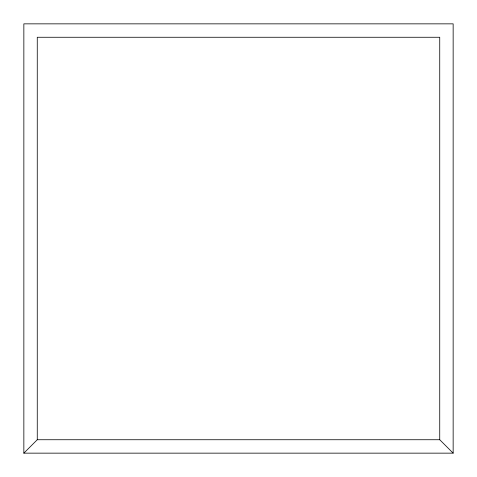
<?xml version="1.0" encoding="UTF-8"?>
<svg xmlns="http://www.w3.org/2000/svg" width="477" height="477" viewBox="0 0 477 477"><rect width="100%" height="100%" fill="white"/><g stroke="black" fill="none" stroke-linecap="round" stroke-linejoin="round"><path stroke-width="0.72" d="M23.85 453.15L37.266 439.734L439.734 439.734L453.15 453.15L23.85 453.15L23.85 23.85L453.15 23.85L453.15 453.15M439.734 439.734L439.734 37.266L37.266 37.266L37.266 439.734"/></g></svg>
